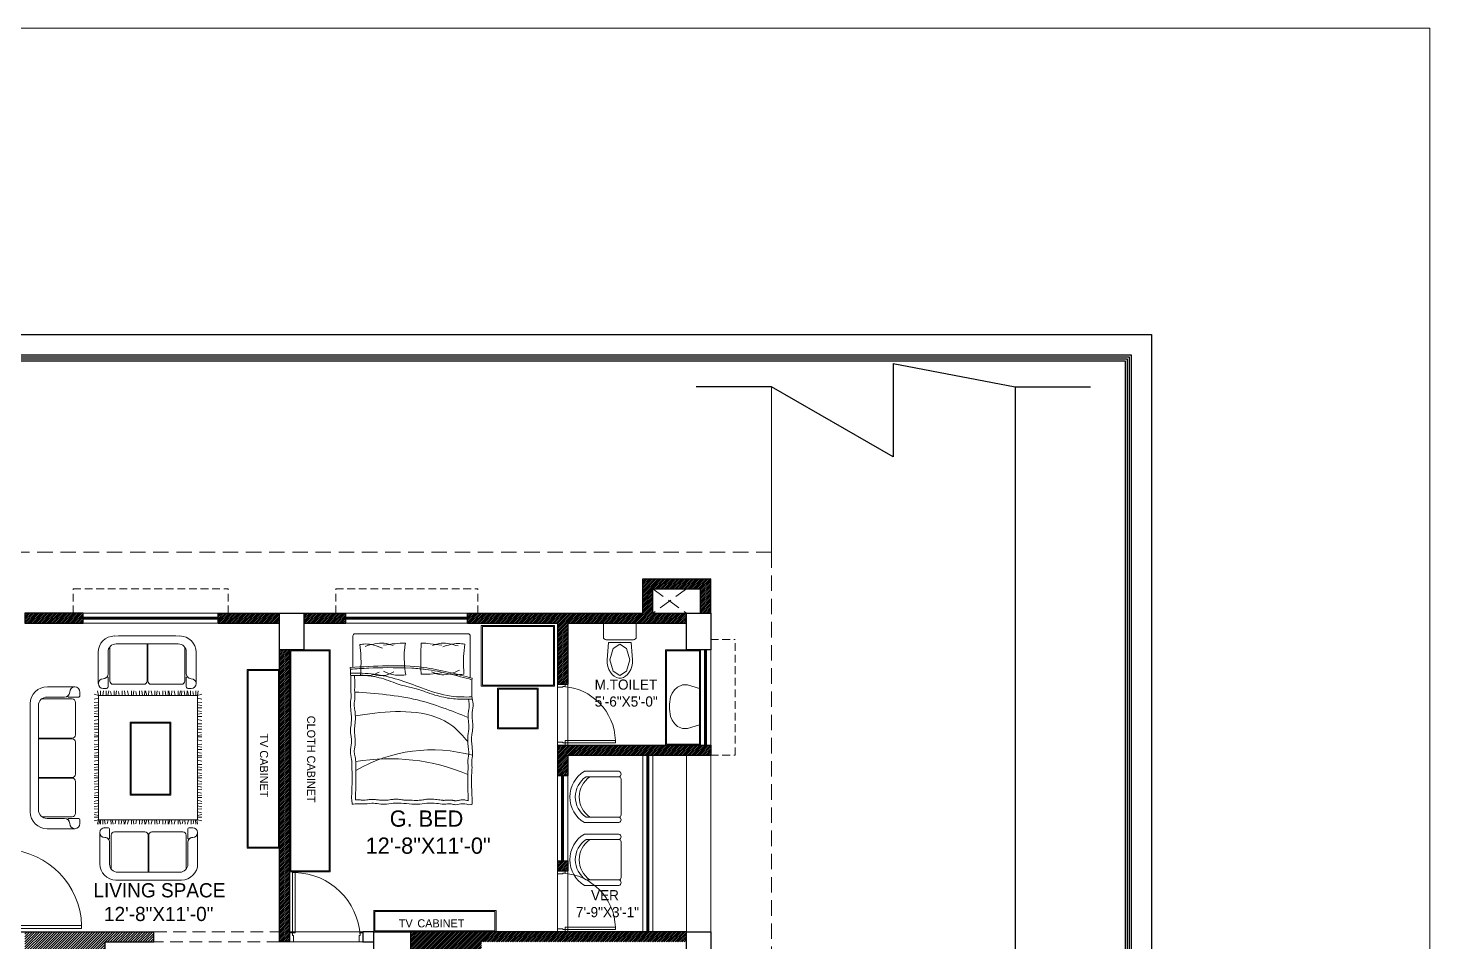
# Model space of a CAD drawing. Header units: inches. Extents: x 23587 to 406221, y -226199 to -75910.
# Drawn here: x 395440 to 396131, y -211622 to -211171 of the extents above; entities that cross this region are included whole.
import ezdxf

# ---------------------------------------------------------------- set-up
doc = ezdxf.new("R2010")
doc.units = ezdxf.units.IN
doc.header["$LTSCALE"] = 25.4
doc.header["$MEASUREMENT"] = 0
doc.linetypes.add('DASHED', pattern=[0.75, 0.5, -0.25])
for name, color, linetype, lineweight in [('COLOUM', 1, 'Continuous', 40), ('FIXTURE', 8, 'Continuous', 13), ('Fresh air fan', 250, 'Continuous', 0), ('FUR', 24, 'Continuous', 13), ('J. FURNITURE', 19, 'Continuous', 13), ('sill', 252, 'Continuous', 13), ('wall', 7, 'Continuous', 30)]:
    doc.layers.add(name, color=color, linetype=linetype, lineweight=lineweight)
doc.layers.add('DOOR', color=42, linetype='Continuous')
doc.styles.add('2', font='ARIALN.TTF')
pattern_1 = [(45, (387455.4772, -204766.60535), (-0.44194174, 0.44194174), [])]

# ---------------------------------------------------------------- blocks, each defined once
blk = doc.blocks.new('VNBVN')
at = {"layer": 'DOOR', "color": 8, "lineweight": 5}
for points in [[(24894.12, -74768.93), (24892.62, -74768.93), (24892.62, -74801.93), (24894.12, -74801.93)], [(24855.62, -74801.93), (24855.62, -74806.93), (24857.62, -74806.93), (24857.62, -74803.43), (24857.12, -74803.43), (24857.12, -74801.93)], [(24895.62, -74801.93), (24895.62, -74806.93), (24893.62, -74806.93), (24893.62, -74803.43), (24894.12, -74803.43), (24894.12, -74801.93)]]:
    blk.add_lwpolyline(points, close=True, dxfattribs=at)
blk.add_arc((24893.65, -74805.51), 36.59, 91.61664, 176.74645, dxfattribs=at)
blk = doc.blocks.new('FGHFDHF')
at = {"layer": 'FUR', "color": 253, "lineweight": 5}
for p, q in [((955.15, -4492.06), (955.15, -4476.39)), ((956.1, -4475.44), (989.1, -4475.44)), ((987.2, -4475.44), (1011.99, -4475.44)), ((1012.94, -4476.39), (1012.94, -4497.01))]:
    blk.add_line(p, q, dxfattribs=at)
for centre, radius, start, end in [((956.1, -4476.39), 0.95, 90, 180), ((1011.99, -4476.39), 0.95, 0, 90), ((994.26, -4607.39), 74.77, 74.62827, 120.25371), ((973.25, -4636.83), 99.85, 67.28718, 99.64959)]:
    blk.add_arc(centre, radius, start, end, dxfattribs=at)
for points in [[(958.53, -4480.71), (961.17, -4480.43), (969.81, -4482.53)], [(958.53, -4480.71), (959.07, -4486.67), (958.95, -4495.71)], [(961.2, -4481.62), (970.54, -4480.09), (974.91, -4481.26)], [(970.3, -4481.05), (975.97, -4480.29), (981.07, -4479.96)], [(981.07, -4479.96), (980.59, -4483.29), (981.15, -4495.69)], [(988.86, -4479.96), (988.56, -4488.07), (988.78, -4495.33)], [(998.92, -4481.05), (993.25, -4480.29), (988.86, -4479.96)], [(1006.96, -4481.41), (998.68, -4480.09), (994.31, -4481.26)], [(1010.26, -4480.5), (1006.99, -4480.22), (999.41, -4481.79)], [(1010.26, -4480.5), (1009.72, -4486.67), (1009.84, -4495.35)], [(953.85, -4492.06), (990.03, -4492.03), (1013.99, -4497.29)], [(953.85, -4492.06), (954.05, -4496.42), (954.2, -4500.53), (954.12, -4503.97), (954.27, -4506.04), (953.9, -4509.69), (954.2, -4513.28), (954.35, -4519.34), (953.96, -4522.76), (954.42, -4529.17), (953.91, -4533.48), (954.51, -4537.37), (954.68, -4540.71), (954.64, -4552.34), (954.53, -4556.51), (954.79, -4559.39)], [(953.97, -4494.8), (965.52, -4495.31), (989.03, -4502.05), (1003.61, -4506.17), (1013.8, -4506.55)], [(958.95, -4495.71), (963.65, -4495.92), (968.1, -4494.25)], [(965.42, -4495.48), (970.32, -4495.97), (975.3, -4494.23)], [(970.21, -4493.84), (974.47, -4495.51), (981.15, -4495.69)], [(998.82, -4494.7), (994.74, -4495.15), (988.78, -4495.33)], [(1007.7, -4493.36), (998.9, -4495.61), (993.92, -4494.23)], [(1009.84, -4495.35), (1005.57, -4495.56), (1000.34, -4494.66)], [(1013.96, -4559.4), (1013.82, -4555.04), (1013.72, -4543.93), (1013.83, -4540.48), (1013.71, -4538.41), (1014.12, -4534.77), (1013.87, -4531.17), (1013.79, -4525.11), (1014.22, -4521.7), (1013.85, -4515.29), (1014.4, -4510.98), (1013.85, -4507.09), (1013.72, -4503.75), (1013.82, -4499.11), (1013.84, -4498.08), (1013.99, -4497.29)], [(956.04, -4504.12), (986.93, -4508.02), (1011.93, -4516.66)], [(956.33, -4515.81), (965.94, -4514.49), (1004.34, -4520.97), (1011.76, -4528.47)], [(1013.96, -4559.4), (1013.3, -4559.58), (1009.2, -4559.13), (1005.75, -4559.63), (1003.6, -4559.28), (1000.03, -4559.39), (996.36, -4558.98), (991.63, -4558.86), (986.96, -4559.41), (976.16, -4558.83), (971.74, -4559.33), (967.98, -4559.2), (964.41, -4558.94), (960.05, -4559.27), (957.67, -4559.14), (954.79, -4559.39)]]:
    blk.add_spline(points, degree=3, dxfattribs=at)
for points, knots in [([(953.87, -4492.86), (956.91, -4492.68), (959.92, -4492.49), (968.91, -4492.07), (974.87, -4491.96), (987.19, -4492.51), (989.11, -4492.71), (992.94, -4493.22), (994.85, -4493.54), (1000.58, -4494.65), (1004.38, -4495.58), (1010.05, -4497.06), (1011.91, -4497.56), (1013.78, -4498.07)], [0, 0, 0, 0, 9.44479, 9.44479, 28.334371, 28.334371, 34.525324, 34.525324, 40.716276, 40.716276, 53.09818, 53.09818, 59.167455, 59.167455, 59.167455, 59.167455]), ([(954.02, -4495.95), (954.66, -4495.94), (955.22, -4495.93), (956.92, -4495.91), (958.04, -4495.91), (960.65, -4495.96), (962.12, -4496.04), (964.34, -4496.28), (965.11, -4496.39), (966.63, -4496.67), (967.39, -4496.84), (969.67, -4497.43), (971.19, -4497.91), (975.62, -4499.52), (978.55, -4500.82), (987.59, -4502.73), (989.16, -4503.37), (992.33, -4504.56), (993.94, -4505.11), (996.99, -4506.02), (998.44, -4506.39), (1001.18, -4506.96), (1002.47, -4507.18), (1005.06, -4507.48), (1006.36, -4507.57), (1009.75, -4507.71), (1011.84, -4507.7), (1014.17, -4507.64)], [0, 0, 0, 0, 1.782034, 1.782034, 5.346101, 5.346101, 10.196119, 10.196119, 12.82454, 12.82454, 15.45296, 15.45296, 20.709801, 20.709801, 30.775139, 30.775139, 35.955445, 35.955445, 41.13575, 41.13575, 45.691005, 45.691005, 49.650261, 49.650261, 53.609516, 53.609516, 60.078988, 60.078988, 60.078988, 60.078988]), ([(955.96, -4495.92), (955.98, -4496.87), (955.99, -4497.06), (956.03, -4497.74), (956.06, -4498.24), (956.09, -4499.23), (956.1, -4499.71), (956.1, -4500.5), (956.09, -4500.81), (956.07, -4501.4), (956.05, -4501.69), (956.01, -4502.52), (955.99, -4503.04), (956.01, -4503.73), (956.02, -4503.93), (956.06, -4504.37), (956.08, -4504.6), (956.13, -4505.14), (956.16, -4505.44), (956.17, -4505.96), (956.17, -4506.16), (956.16, -4506.55), (956.15, -4506.74), (956.1, -4507.3), (956.06, -4507.64), (955.97, -4508.33), (955.92, -4508.65), (955.85, -4509.17), (955.83, -4509.37), (955.8, -4509.71), (955.79, -4509.86), (955.79, -4510.33), (955.81, -4510.68), (955.87, -4511.46), (955.93, -4511.9), (956.05, -4512.84), (956.12, -4513.34), (956.23, -4514.35), (956.27, -4514.86), (956.37, -4516.4), (956.39, -4517.43), (956.31, -4518.85), (956.28, -4519.22), (956.19, -4519.96), (956.15, -4520.31), (956.04, -4521.04), (955.99, -4521.41), (955.91, -4522.04), (955.89, -4522.3), (955.86, -4522.75), (955.86, -4522.94), (955.86, -4523.35), (955.87, -4523.55), (955.91, -4524.19), (955.96, -4524.64), (956.12, -4525.86), (956.23, -4526.66), (956.32, -4527.88), (956.33, -4528.26), (956.33, -4528.85), (956.33, -4529.06), (956.29, -4529.7), (956.24, -4530.11), (956.08, -4531.22), (955.95, -4531.87), (955.84, -4532.7), (955.82, -4532.94), (955.81, -4533.34), (955.81, -4533.5), (955.83, -4533.84), (955.84, -4534.02), (955.92, -4534.58), (955.99, -4534.99), (956.17, -4535.87), (956.27, -4536.35), (956.39, -4537.08), (956.42, -4537.31), (956.47, -4537.76), (956.49, -4537.99), (956.54, -4538.65), (956.55, -4539.08), (956.57, -4539.89), (956.58, -4540.27), (956.58, -4541.38), (956.59, -4542.12), (956.59, -4543.62), (956.58, -4544.38), (956.54, -4552.56), (956.52, -4552.97), (956.48, -4553.77), (956.46, -4554.16), (956.42, -4554.97), (956.41, -4555.38), (956.41, -4556.17), (956.43, -4556.56), (956.46, -4557.06), (956.47, -4557.17), (956.47, -4557.28)], [4.978875, 4.978875, 4.978875, 4.978875, 5.579958, 5.579958, 7.128971, 7.128971, 8.556084, 8.556084, 9.447278, 9.447278, 10.338472, 10.338472, 12.12086, 12.12086, 12.894639, 12.894639, 13.668418, 13.668418, 14.503571, 14.503571, 15.001558, 15.001558, 15.499545, 15.499545, 16.495519, 16.495519, 17.564655, 17.564655, 18.292536, 18.292536, 18.900849, 18.900849, 20.192298, 20.192298, 21.675724, 21.675724, 23.192838, 23.192838, 24.709952, 24.709952, 27.744179, 27.744179, 28.804202, 28.804202, 29.864225, 29.864225, 31.092823, 31.092823, 32.047926, 32.047926, 32.815273, 32.815273, 33.58262, 33.58262, 35.117314, 35.117314, 37.547779, 37.547779, 38.580626, 38.580626, 39.140234, 39.140234, 40.25945, 40.25945, 42.367848, 42.367848, 43.307358, 43.307358, 44.028218, 44.028218, 44.749078, 44.749078, 46.190798, 46.190798, 47.632517, 47.632517, 48.262773, 48.262773, 48.893028, 48.893028, 50.153538, 50.153538, 51.319075, 51.319075, 53.650149, 53.650149, 55.981222, 55.981222, 57.240447, 57.240447, 58.499671, 58.499671, 59.872408, 59.872408, 61.240897, 61.240897, 61.619663, 61.619663, 61.619663, 61.619663]), ([(1012.01, -4557.66), (1012.01, -4557.64), (1012.01, -4557.62), (1011.99, -4556.94), (1011.97, -4556.29), (1011.92, -4555.16), (1011.9, -4554.68), (1011.85, -4553.69), (1011.83, -4553.19), (1011.81, -4552.2), (1011.8, -4544.72), (1011.82, -4543.93), (1011.83, -4543.62), (1011.86, -4543.03), (1011.88, -4542.75), (1011.93, -4541.91), (1011.95, -4541.39), (1011.94, -4540.7), (1011.94, -4540.51), (1011.9, -4540.07), (1011.88, -4539.83), (1011.84, -4539.29), (1011.82, -4538.99), (1011.81, -4538.47), (1011.81, -4538.27), (1011.83, -4537.88), (1011.84, -4537.69), (1011.89, -4537.14), (1011.94, -4536.79), (1012.04, -4536.11), (1012.1, -4535.78), (1012.17, -4535.27), (1012.19, -4535.07), (1012.22, -4534.73), (1012.23, -4534.58), (1012.25, -4534.1), (1012.23, -4533.76), (1012.17, -4532.98), (1012.12, -4532.54), (1012.01, -4531.6), (1011.95, -4531.09), (1011.85, -4530.08), (1011.82, -4529.57), (1011.74, -4528.03), (1011.73, -4527), (1011.83, -4525.58), (1011.87, -4525.21), (1011.96, -4524.48), (1012.01, -4524.13), (1012.12, -4523.4), (1012.18, -4523.02), (1012.26, -4522.4), (1012.29, -4522.14), (1012.32, -4521.68), (1012.33, -4521.49), (1012.33, -4521.09), (1012.32, -4520.88), (1012.29, -4520.25), (1012.24, -4519.8), (1012.1, -4518.58), (1012, -4517.77), (1011.93, -4516.55), (1011.92, -4516.18), (1011.93, -4515.58), (1011.93, -4515.37), (1011.98, -4514.73), (1012.03, -4514.32), (1012.21, -4513.22), (1012.34, -4512.56), (1012.46, -4511.73), (1012.48, -4511.49), (1012.5, -4511.1), (1012.51, -4510.94), (1012.49, -4510.6), (1012.48, -4510.42), (1012.41, -4509.86), (1012.34, -4509.45), (1012.23, -4508.86), (1012.23, -4508.66), (1012.2, -4507.68)], [1.890882, 1.890882, 1.890882, 1.890882, 1.960247, 1.960247, 4.030945, 4.030945, 5.579958, 5.579958, 7.128971, 7.128971, 8.556084, 8.556084, 9.447278, 9.447278, 10.338472, 10.338472, 12.12086, 12.12086, 12.894639, 12.894639, 13.668418, 13.668418, 14.503571, 14.503571, 15.001558, 15.001558, 15.499545, 15.499545, 16.495519, 16.495519, 17.564655, 17.564655, 18.292536, 18.292536, 18.900849, 18.900849, 20.192298, 20.192298, 21.675724, 21.675724, 23.192838, 23.192838, 24.709952, 24.709952, 27.744179, 27.744179, 28.804202, 28.804202, 29.864225, 29.864225, 31.092823, 31.092823, 32.047926, 32.047926, 32.815273, 32.815273, 33.58262, 33.58262, 35.117314, 35.117314, 37.547779, 37.547779, 38.580626, 38.580626, 39.140234, 39.140234, 40.25945, 40.25945, 42.367848, 42.367848, 43.307358, 43.307358, 44.028218, 44.028218, 44.749078, 44.749078, 46.190798, 46.190798, 46.680276, 46.680276, 46.680276, 46.680276]), ([(1012.01, -4557.66), (1011.95, -4557.65), (1011.88, -4557.63), (1011.46, -4557.55), (1011.06, -4557.45), (1010.37, -4557.33), (1010.13, -4557.29), (1009.7, -4557.25), (1009.53, -4557.23), (1009.2, -4557.23), (1009.04, -4557.23), (1008.74, -4557.25), (1008.59, -4557.26), (1008.18, -4557.31), (1007.92, -4557.36), (1007.27, -4557.49), (1006.92, -4557.57), (1006.32, -4557.69), (1006.07, -4557.73), (1005.84, -4557.73), (1005.79, -4557.73), (1005.67, -4557.72), (1005.6, -4557.72), (1005.38, -4557.68), (1005.2, -4557.65), (1004.81, -4557.57), (1004.62, -4557.53), (1004.27, -4557.46), (1004.12, -4557.43), (1003.82, -4557.39), (1003.67, -4557.37), (1003.39, -4557.35), (1003.25, -4557.34), (1002.84, -4557.33), (1002.58, -4557.33), (1001.77, -4557.37), (1001.27, -4557.42), (1000.58, -4557.47), (1000.37, -4557.48), (1000.04, -4557.49), (999.92, -4557.49), (999.67, -4557.49), (999.55, -4557.48), (999.16, -4557.45), (998.89, -4557.43), (998.2, -4557.34), (997.76, -4557.27), (996.84, -4557.13), (996.34, -4557.06), (995.35, -4556.95), (994.86, -4556.92), (993.68, -4556.87), (993, -4556.87), (992.02, -4556.92), (991.72, -4556.94), (990.81, -4557.04), (990.22, -4557.13), (989.17, -4557.29), (988.7, -4557.36), (987.89, -4557.46), (987.55, -4557.49), (987, -4557.52), (986.79, -4557.52), (986.34, -4557.5), (986.11, -4557.49), (980.9, -4557.42), (980.4, -4557.35), (979.1, -4557.16), (978.28, -4557.03), (977.06, -4556.94), (976.71, -4556.92), (976.12, -4556.92), (975.89, -4556.93), (975.45, -4556.95), (975.23, -4556.97), (974.59, -4557.04), (974.18, -4557.09), (973.36, -4557.21), (972.95, -4557.27), (972.29, -4557.36), (972.04, -4557.39), (971.57, -4557.44), (971.37, -4557.45), (970.93, -4557.46), (970.72, -4557.47), (970.05, -4557.46), (969.6, -4557.44), (968.54, -4557.36), (967.93, -4557.29), (966.63, -4557.15), (965.95, -4557.08), (964.98, -4557.04), (964.73, -4557.04), (964.16, -4557.04), (963.86, -4557.06), (963.29, -4557.1), (963.01, -4557.13), (962.2, -4557.21), (961.7, -4557.28), (960.99, -4557.34), (960.76, -4557.35), (960.39, -4557.37), (960.25, -4557.37), (959.94, -4557.37), (959.76, -4557.36), (959.38, -4557.34), (959.18, -4557.32), (958.71, -4557.29), (958.44, -4557.27), (957.88, -4557.24), (957.6, -4557.24), (957.05, -4557.25), (956.78, -4557.26), (956.5, -4557.28), (956.49, -4557.28), (956.47, -4557.28)], [2.468295, 2.468295, 2.468295, 2.468295, 2.72176, 2.72176, 3.951616, 3.951616, 4.554057, 4.554057, 4.947685, 4.947685, 5.279448, 5.279448, 5.611211, 5.611211, 6.274736, 6.274736, 7.407159, 7.407159, 8.539581, 8.539581, 8.895906, 8.895906, 9.25223, 9.25223, 9.96488, 9.96488, 10.540138, 10.540138, 10.926568, 10.926568, 11.265437, 11.265437, 11.604305, 11.604305, 12.282043, 12.282043, 13.80513, 13.80513, 14.589285, 14.589285, 15.07888, 15.07888, 15.568475, 15.568475, 16.547664, 16.547664, 17.979548, 17.979548, 19.423334, 19.423334, 20.86712, 20.86712, 22.816137, 22.816137, 23.668334, 23.668334, 25.42301, 25.42301, 26.987851, 26.987851, 28.246059, 28.246059, 29.092679, 29.092679, 29.9393, 29.9393, 31.632541, 31.632541, 34.096495, 34.096495, 35.066902, 35.066902, 35.672463, 35.672463, 36.278023, 36.278023, 37.489145, 37.489145, 38.810083, 38.810083, 39.709316, 39.709316, 40.493116, 40.493116, 41.276917, 41.276917, 42.844517, 42.844517, 44.859637, 44.859637, 46.874757, 46.874757, 47.587839, 47.587839, 48.406198, 48.406198, 49.224558, 49.224558, 50.861277, 50.861277, 51.682262, 51.682262, 52.22872, 52.22872, 52.899541, 52.899541, 53.570363, 53.570363, 54.377246, 54.377246, 55.115182, 55.115182, 55.853119, 55.853119, 55.895222, 55.895222, 55.895222, 55.895222])]:
    blk.add_open_spline(points, degree=3, knots=knots, dxfattribs=at)
blk = doc.blocks.new('BVBVC')
at = {"layer": 'FIXTURE'}
for p, q in [((33095.47, 891.94), (33094.65, 890.17)), ((33096.64, 893.61), (33095.47, 891.94)), ((33098.14, 895.01), (33096.64, 893.61)), ((33100.48, 896.08), (33098.14, 895.01)), ((33103.06, 896.03), (33100.48, 896.08)), ((33108.95, 894.33), (33103.06, 896.03)), ((33108.95, 876.33), (33108.95, 894.33)), ((33094.65, 880.48), (33095.47, 878.72)), ((33095.47, 878.72), (33096.64, 877.04)), ((33096.64, 877.04), (33098.14, 875.64)), ((33098.14, 875.64), (33100.48, 874.58)), ((33100.48, 874.58), (33103.06, 874.63)), ((33103.06, 874.63), (33108.95, 876.33))]:
    blk.add_line(p, q, dxfattribs=at)
blk.add_arc((33119.15, 885.33), 24.97, 168.8173, 191.1827, dxfattribs=at)
blk = doc.blocks.new('COM')
at = {"layer": 'FIXTURE', "linetype": 'Continuous'}
for p, q in [((-9.65, 29.96), (8.35, 29.96)), ((-9.65, 22.46), (-9.65, 29.96)), ((8.35, 29.96), (8.35, 22.46)), ((6.85, 20.96), (-8.15, 20.96)), ((-7.65, 9.96), (-6.81, 19.46)), ((5.52, 19.46), (-6.81, 19.46)), ((-4.37, 16.17), (-6.15, 9.96)), ((-0.65, 18.46), (-4.37, 16.17)), ((3.08, 16.17), (-0.65, 18.46)), ((4.85, 9.96), (3.08, 16.17)), ((6.35, 9.96), (5.52, 19.46)), ((-7.65, 9.96), (-7.53, 8.12)), ((-7.53, 8.12), (-7.17, 6.34)), ((-6.15, 9.96), (-4.37, 3.75)), ((3.08, 3.75), (4.85, 9.96)), ((5.88, 6.34), (6.23, 8.12)), ((6.23, 8.12), (6.35, 9.96)), ((-7.17, 6.34), (-6.6, 4.69)), ((-6.6, 4.69), (-5.82, 3.22)), ((-5.82, 3.22), (-4.86, 1.98)), ((-4.86, 1.98), (-3.77, 1.01)), ((-4.37, 3.75), (-0.65, 1.46)), ((-3.77, 1.01), (-2.56, 0.34)), ((-2.56, 0.34), (-1.29, 0)), ((-1.29, 0), (0, 0)), ((-0.65, 1.46), (3.08, 3.75)), ((0, 0), (1.27, 0.34)), ((1.27, 0.34), (2.47, 1.01)), ((2.47, 1.01), (3.57, 1.98)), ((3.57, 1.98), (4.53, 3.22)), ((4.53, 3.22), (5.31, 4.69)), ((5.31, 4.69), (5.88, 6.34))]:
    blk.add_line(p, q, dxfattribs=at)
for centre, start, end in [((-8.15, 22.46), 180, 270), ((6.85, 22.46), 270, 0)]:
    blk.add_arc(centre, 1.5, start, end, dxfattribs=at)
blk = doc.blocks.new('BVBV')
at = {"layer": 'J. FURNITURE'}
for p, q in [((-193822.22, -192426.67), (-193822.22, -192443.66)), ((-193819.51, -192427.45), (-193819.51, -192443.66)), ((-193799.63, -192443.66), (-193799.63, -192427.45)), ((-193796.92, -192443.66), (-193796.92, -192426.67)), ((-193818.42, -192444.74), (-193800.72, -192444.74))]:
    blk.add_line(p, q, dxfattribs=at)
for centre, radius, start, end in [((-193809.57, -192434.12), 14.68, 30.51024, 149.48976), ((-193809.57, -192434.12), 11.97, 33.88188, 146.11812), ((-193809.57, -192436.04), 11.97, 33.88188, 146.11812), ((-193820.86, -192443.35), 1.39, 192.68038, 347.31962), ((-193818.42, -192443.66), 1.08, 180, 270), ((-193800.72, -192443.66), 1.08, 270, 0), ((-193798.28, -192443.35), 1.39, 192.68038, 347.31962)]:
    blk.add_arc(centre, radius, start, end, dxfattribs=at)
blk = doc.blocks.new('DSFSDF')
at = {"layer": 'FUR', "color": 251, "linetype": 'Continuous', "true_color": 0x636466}
for p, q in [((473350.58, -58069.91), (473334.47, -58069.91)), ((473344.57, -58075.91), (473334.29, -58075.91)), ((473346.84, -58075.91), (473352.57, -58075.91)), ((473353.57, -58074.91), (473353.57, -58072.91))]:
    blk.add_line(p, q, dxfattribs=at)
at = {"layer": 'FUR', "color": 251, "true_color": 0x636466}
for p, q in [((473346.84, -58075.91), (473346.38, -58075.31)), ((473352.02, -58075.91), (473350.36, -58075.91)), ((473349.01, -58145.82), (473331.13, -58145.81)), ((473334.5, -58152.94), (473350.57, -58152.89))]:
    blk.add_line(p, q, dxfattribs=at)
for points in [[(473353.57, -58072.91, 1), (473347.57, -58072.91, -0.235426), (473346.38, -58075.31), (473346.84, -58075.91), (473352.57, -58075.91, 0.414214), (473353.57, -58074.91)], [(473353.57, -58149.89, -1), (473347.57, -58149.89, 0.235426), (473346.38, -58147.5), (473346.83, -58146.89), (473352.57, -58146.89, -0.414214), (473353.57, -58147.89)]]:
    blk.add_lwpolyline(points, format="xyb", close=True, dxfattribs=at)
for points in [[(473349.02, -58076.91), (473331.29, -58076.91)], [(473329.29, -58099.56), (473349.02, -58099.56)], [(473349.02, -58099.81), (473329.29, -58099.81)], [(473329.29, -58122.46), (473349.02, -58122.46)], [(473329.29, -58122.87), (473349.01, -58122.87)]]:
    blk.add_lwpolyline(points, dxfattribs=at)
for points in [[(473349.02, -58099.56, 0.414214), (473351.02, -58097.56), (473351.02, -58078.91, 0.414214), (473349.02, -58076.91)], [(473329.29, -58080.91), (473329.29, -58141.94, 0.416121), (473334.32, -58146.94), (473344.57, -58146.89)], [(473349.02, -58122.46, 0.414214), (473351.02, -58120.46), (473351.02, -58101.81, 0.414214), (473349.02, -58099.81)], [(473349.01, -58122.87, -0.414214), (473351.01, -58124.87), (473351.01, -58143.82, -0.414214), (473349.01, -58145.82)]]:
    blk.add_lwpolyline(points, format="xyb", dxfattribs=at)
at = {"layer": 'FUR', "color": 251, "linetype": 'Continuous', "true_color": 0x636466}
for centre, radius, start, end in [((473334.47, -58079.91), 10, 89.99718, 179.50584), ((473350.57, -58072.91), 3, 359.99718, 179.99718), ((473344.57, -58072.91), 3, 269.99718, 359.99718), ((473352.57, -58074.91), 1, 269.99718, 359.99718), ((488569.05, -58112.22), 15244.61, 179.878255, 180.115784), ((473344.57, -58149.89), 3, 359.99718, 89.99718)]:
    blk.add_arc(centre, radius, start, end, dxfattribs=at)
at = {"layer": 'FUR', "color": 251, "true_color": 0x636466}
for centre, radius, start, end in [((473334.29, -58080.91), 5, 89.99718, 179.99718), ((473334.47, -58142.94), 10, 180.48728, 270.20724)]:
    blk.add_arc(centre, radius, start, end, dxfattribs=at)
blk = doc.blocks.new('carpet')
at = {"color": 251, "lineweight": 5, "ltscale": 0.2, "true_color": 0x636466}
for p, q in [((34806.2, -5270.2), (34805.2, -5266.8)), ((34808.3, -5270.2), (34809.2, -5266.8)), ((34811.9, -5270.2), (34811.7, -5266.7)), ((34813.5, -5270.2), (34814.1, -5266.8)), ((34815.9, -5270.2), (34815.8, -5266.7)), ((34818.1, -5270.2), (34818.6, -5267.1)), ((34820.7, -5270.2), (34820.2, -5266.8)), ((34822.5, -5270.2), (34822.5, -5266.8)), ((34824.7, -5270.2), (34825.5, -5266.8)), ((34828.2, -5270.2), (34828, -5266.7)), ((34829.8, -5270.2), (34830.4, -5266.8)), ((34832.2, -5270.2), (34832.1, -5266.7)), ((34834.4, -5270.2), (34835, -5267.1)), ((34837.1, -5270.2), (34836.5, -5266.8)), ((34838.2, -5270.2), (34838.2, -5266.8)), ((34840.4, -5270.2), (34841.2, -5266.8)), ((34843.9, -5270.2), (34843.7, -5266.7)), ((34845.5, -5270.2), (34846.1, -5266.8)), ((34847.9, -5270.2), (34847.8, -5266.7)), ((34850.1, -5270.2), (34850.7, -5267.1)), ((34852.8, -5270.2), (34852.2, -5266.8)), ((34853.8, -5270.2), (34853.8, -5266.8)), ((34856, -5270.2), (34856.8, -5266.8)), ((34859.5, -5270.2), (34859.3, -5266.7)), ((34861.1, -5270.2), (34861.7, -5266.8)), ((34863.5, -5270.2), (34863.4, -5266.7)), ((34865.7, -5270.2), (34866.3, -5267.1)), ((34868.4, -5270.2), (34867.8, -5266.8)), ((34869.7, -5270.2), (34869.7, -5266.8)), ((34871.8, -5270.2), (34872.7, -5266.8)), ((34874.6, -5270.2), (34874.4, -5266.7)), ((34876.2, -5270.2), (34876.8, -5266.8)), ((34878.6, -5270.2), (34878.5, -5266.7)), ((34880.8, -5270.2), (34881.4, -5267.1)), ((34883.5, -5270.2), (34882.9, -5266.8)), ((34884.8, -5270.2), (34884.8, -5266.8)), ((34886.9, -5270.2), (34887.8, -5266.8)), ((34889.7, -5270.2), (34889.5, -5266.7)), ((34891.3, -5270.2), (34891.9, -5266.8)), ((34893.7, -5270.2), (34893.6, -5266.7)), ((34895.9, -5270.2), (34896.5, -5267.1)), ((34898.6, -5270.2), (34898, -5266.8)), ((34899.9, -5270.2), (34899.9, -5266.8)), ((34902, -5270.2), (34902.9, -5266.8)), ((34902, -5270.2), (34902.9, -5266.8)), ((34806.2, -5271.6), (34802.7, -5271.7)), ((34806.2, -5270.2), (34802.8, -5269.3)), ((34806.2, -5273.5), (34802.8, -5274)), ((34806.2, -5276.1), (34802.8, -5276.1)), ((34806.2, -5277.4), (34802.8, -5278)), ((34806.2, -5280.1), (34803.1, -5279.5)), ((34902, -5270.2), (34905.3, -5269.3)), ((34902, -5271.4), (34905.3, -5270.5)), ((34902, -5271.6), (34905.4, -5271.7)), ((34902, -5273.5), (34905.3, -5273.5)), ((34902, -5274.8), (34905.3, -5275.4)), ((34902, -5277.5), (34905.1, -5276.9)), ((34902, -5279.7), (34905.4, -5279.8)), ((34806.2, -5288.3), (34802.7, -5288.4)), ((34806.2, -5282.1), (34802.8, -5282.1)), ((34806.2, -5283.4), (34802.8, -5284)), ((34806.2, -5290.7), (34802.8, -5290.1)), ((34806.2, -5286.1), (34803.1, -5285.5)), ((34902, -5280.8), (34905.3, -5281.4)), ((34902, -5283.5), (34905.1, -5282.9)), ((34902, -5285.7), (34905.4, -5285.8)), ((34902, -5288.1), (34905.3, -5287.5)), ((34902, -5289.7), (34905.4, -5289.9)), ((34902, -5291.3), (34905.3, -5290.4)), ((34806.2, -5293.3), (34802.8, -5292.5)), ((34806.2, -5295.5), (34802.8, -5295.5)), ((34806.2, -5296.8), (34802.8, -5297.3)), ((34806.2, -5299.4), (34803.1, -5298.9)), ((34902, -5293.3), (34905.3, -5292.5)), ((34902, -5295.5), (34905.3, -5295.5)), ((34902, -5296.8), (34905.3, -5297.3)), ((34902, -5299.4), (34905.1, -5298.9)), ((34806.2, -5301.6), (34802.7, -5301.7)), ((34806.2, -5305.6), (34802.7, -5305.8)), ((34806.2, -5308.6), (34802.7, -5308.8)), ((34806.2, -5304), (34802.8, -5303.4)), ((34806.2, -5307.3), (34802.8, -5306.4)), ((34806.2, -5311.4), (34802.8, -5310.6)), ((34902, -5301.6), (34905.4, -5301.7)), ((34902, -5304), (34905.3, -5303.4)), ((34902, -5305.6), (34905.4, -5305.8)), ((34902, -5307.3), (34905.3, -5306.4)), ((34902, -5308.6), (34905.4, -5308.8)), ((34902, -5311.4), (34905.3, -5310.6)), ((34806.2, -5319.7), (34802.7, -5319.8)), ((34806.2, -5313.6), (34802.8, -5313.6)), ((34806.2, -5314.8), (34802.8, -5315.4)), ((34806.2, -5322.1), (34802.8, -5321.5)), ((34806.2, -5317.5), (34803.1, -5316.9)), ((34902, -5313.6), (34905.3, -5313.6)), ((34902, -5314.8), (34905.3, -5315.4)), ((34902, -5317.5), (34905.1, -5316.9)), ((34902, -5319.7), (34905.4, -5319.8)), ((34902, -5322.1), (34905.3, -5321.5)), ((34806.2, -5323.7), (34802.7, -5323.9)), ((34806.2, -5326.4), (34802.7, -5326.6)), ((34806.2, -5325.1), (34802.8, -5324.2)), ((34806.2, -5329.2), (34802.8, -5328.4)), ((34806.2, -5331.4), (34802.8, -5331.4)), ((34806.2, -5332.6), (34802.8, -5333.2)), ((34902, -5323.7), (34905.4, -5323.9)), ((34902, -5325.1), (34905.3, -5324.2)), ((34902, -5326.4), (34905.4, -5326.6)), ((34902, -5329.2), (34905.3, -5328.4)), ((34902, -5331.4), (34905.3, -5331.4)), ((34902, -5332.6), (34905.3, -5333.2)), ((34806.2, -5334.2), (34802.7, -5334.3)), ((34806.2, -5338.2), (34802.7, -5338.4)), ((34806.2, -5340.9), (34802.7, -5341.1)), ((34806.2, -5336.6), (34802.8, -5336)), ((34806.2, -5339.5), (34802.8, -5338.6)), ((34806.2, -5343.3), (34803.1, -5342.7)), ((34902, -5335.3), (34905.1, -5334.7)), ((34902, -5336.7), (34905.4, -5336.9)), ((34902, -5339.4), (34905.3, -5338.6)), ((34902, -5341.6), (34905.3, -5341.6)), ((34902, -5343.5), (34905.1, -5343)), ((34806.2, -5345), (34802.8, -5345)), ((34806.2, -5346.3), (34802.8, -5346.8)), ((34806.2, -5346.3), (34805.2, -5349.7)), ((34808.3, -5346.3), (34809.2, -5349.7)), ((34811.9, -5346.3), (34811.7, -5349.8)), ((34813.5, -5346.3), (34814.1, -5349.7)), ((34815.9, -5346.3), (34815.8, -5349.8)), ((34818.1, -5346.3), (34818.6, -5349.4)), ((34820.7, -5346.3), (34820.2, -5349.7)), ((34822.5, -5346.3), (34822.5, -5349.7)), ((34824.7, -5346.3), (34825.5, -5349.7)), ((34828.2, -5346.3), (34828, -5349.8)), ((34829.8, -5346.3), (34830.4, -5349.7)), ((34832.2, -5346.3), (34832.1, -5349.8)), ((34834.4, -5346.3), (34835, -5349.4)), ((34837.1, -5346.3), (34836.5, -5349.7)), ((34838.2, -5346.3), (34838.2, -5349.7)), ((34840.4, -5346.3), (34841.2, -5349.7)), ((34843.9, -5346.3), (34843.7, -5349.8)), ((34845.5, -5346.3), (34846.1, -5349.7)), ((34847.9, -5346.3), (34847.8, -5349.8)), ((34850.1, -5346.3), (34850.7, -5349.4)), ((34852.8, -5346.3), (34852.2, -5349.7)), ((34853.8, -5346.3), (34853.8, -5349.7)), ((34856, -5346.3), (34856.8, -5349.7)), ((34859.5, -5346.3), (34859.3, -5349.8)), ((34861.1, -5346.3), (34861.7, -5349.7)), ((34863.5, -5346.3), (34863.4, -5349.8)), ((34865.7, -5346.3), (34866.3, -5349.4)), ((34868.4, -5346.3), (34867.8, -5349.7)), ((34869.7, -5346.3), (34869.7, -5349.7)), ((34871.8, -5346.3), (34872.7, -5349.7)), ((34874.6, -5346.3), (34874.4, -5349.8)), ((34876.2, -5346.3), (34876.8, -5349.7)), ((34878.6, -5346.3), (34878.5, -5349.8)), ((34880.8, -5346.3), (34881.4, -5349.4)), ((34883.5, -5346.3), (34882.9, -5349.7)), ((34884.8, -5346.3), (34884.8, -5349.7)), ((34886.9, -5346.3), (34887.8, -5349.7)), ((34889.7, -5346.3), (34889.5, -5349.8)), ((34891.3, -5346.3), (34891.9, -5349.7)), ((34893.7, -5346.3), (34893.6, -5349.8)), ((34895.9, -5346.3), (34896.5, -5349.4)), ((34898.6, -5346.3), (34898, -5349.7)), ((34899.9, -5346.3), (34899.9, -5349.7)), ((34902, -5344.9), (34905.4, -5345.1)), ((34902, -5346), (34905.3, -5346.5)), ((34902, -5346.3), (34902.9, -5349.7))]:
    blk.add_line(p, q, dxfattribs=at)
blk.add_lwpolyline([(34806.2, -5270.2), (34902, -5270.2), (34902, -5346.3), (34806.2, -5346.4)], close=True, dxfattribs=at)
blk = doc.blocks.new('BVBCVBCV')
at = {"layer": 'FUR', "color": 8, "lineweight": 9}
for p, q in [((83398.11, -7874.63), (83413.5, -7874.67)), ((83412.25, -7880.34), (83395.41, -7880.34)), ((83410.5, -7918.04), (83410.13, -7918.52)), ((83414.65, -7918.04), (83413.33, -7918.04))]:
    blk.add_line(p, q, dxfattribs=at)
at = {"layer": 'FUR', "color": 8, "linetype": 'Continuous', "lineweight": 9}
for p, q in [((83408.69, -7918.04), (83397.94, -7918.04)), ((83410.5, -7918.04), (83415.1, -7918.04)), ((83415.9, -7918.84), (83415.9, -7920.45)), ((83413.5, -7922.85), (83398.08, -7922.85))]:
    blk.add_line(p, q, dxfattribs=at)
at = {"layer": 'FUR', "color": 8, "lineweight": 9}
for points in [[(83415.9, -7877.08, 1), (83411.09, -7877.08, -0.235426), (83410.13, -7879), (83410.5, -7879.48), (83415.1, -7879.48, 0.414214), (83415.9, -7878.68)], [(83415.9, -7920.45, -1), (83411.09, -7920.45, 0.235426), (83410.13, -7918.52), (83410.5, -7918.04), (83415.1, -7918.04, -0.414214), (83415.9, -7918.84)]]:
    blk.add_lwpolyline(points, format="xyb", close=True, dxfattribs=at)
for points in [[(83393.93, -7914.03), (83393.93, -7883.45, -0.416121), (83397.97, -7879.44), (83408.69, -7879.48)], [(83412.25, -7898.74, 0.414214), (83413.85, -7897.14), (83413.85, -7881.95, 0.414214), (83412.25, -7880.34)], [(83412.25, -7899.08, -0.414214), (83413.85, -7900.68), (83413.85, -7915.63, -0.414214), (83412.25, -7917.24)]]:
    blk.add_lwpolyline(points, format="xyb", dxfattribs=at)
for points in [[(83393.93, -7898.74), (83412.25, -7898.74)], [(83393.93, -7899.08), (83412.25, -7899.08)], [(83412.25, -7917.24), (83395.54, -7917.24)]]:
    blk.add_lwpolyline(points, dxfattribs=at)
for centre, radius, start, end in [((83398.08, -7882.65), 8.02, 89.78945, 179.50941), ((83397.94, -7914.03), 4.01, 179.99951, 269.99951)]:
    blk.add_arc(centre, radius, start, end, dxfattribs=at)
at = {"layer": 'FUR', "color": 8, "linetype": 'Continuous', "lineweight": 9}
for centre, radius, start, end in [((83408.69, -7877.08), 2.41, 269.99951, 359.99951), ((88361.56, -7898.74), 4971.52, 179.81377, 180.18624), ((83398.08, -7914.83), 8.02, 180.49085, 269.99951), ((83408.69, -7920.45), 2.41, 359.99951, 89.99951), ((83415.1, -7918.84), 0.802, 359.99951, 89.99951), ((83413.5, -7920.45), 2.41, 179.99951, 359.99951)]:
    blk.add_arc(centre, radius, start, end, dxfattribs=at)
blk = doc.blocks.new('DFSGHGHDF')
at = {"layer": 'FUR', "xscale": -1, "rotation": 90}
blk.add_blockref('BVBCVBCV', (-6606.71, 76519.49), dxfattribs=at)
blk = doc.blocks.new('FHFGHFD')
at = {"layer": 'Fresh air fan', "color": 250, "lineweight": 9, "ltscale": 0.09}
for points in [[(7569.55, -6746.74), (7549.55, -6746.74), (7549.55, -6782.74), (7569.55, -6782.74)], [(7569.05, -6747.24), (7550.05, -6747.24), (7550.05, -6782.24), (7569.05, -6782.24)]]:
    blk.add_lwpolyline(points, close=True, dxfattribs=at)
at = {"layer": 'Fresh air fan', "color": 250, "lineweight": 9}
blk.add_blockref('DFSGHGHDF', (6268.35, 165.64), dxfattribs=at)
at = {"layer": 'Fresh air fan', "color": 250, "lineweight": 9, "rotation": 180}
blk.add_blockref('DFSGHGHDF', (8853.19, -13695.79), dxfattribs=at)
at = {"layer": 'FUR', "xscale": -0.8419949999979236, "yscale": 0.8419949999979236, "zscale": 0.8419949999979236}
blk.add_blockref('DSFSDF', (406155.63, 42164.3), dxfattribs=at)
at = {"layer": 'FUR', "xscale": -0.6400000000139698, "yscale": 0.6400000000139698, "zscale": 0.6400000000139698, "rotation": 270}
blk.add_blockref('carpet', (10958.04, -29071.92), dxfattribs=at)

msp = doc.modelspace()

# ---------------------------------------------------------------- hatches: boundary and pattern name
at = {"layer": 'Fresh air fan', "lineweight": 5, "ltscale": 0.09}
h = msp.add_hatch(dxfattribs=at)
h.set_pattern_fill('ANSI31', color=253, scale=5)
h.set_pattern_definition(pattern_1)
h.paths.add_polyline_path([(395764.64, -211459.63), (395764.64, -211459.63), (395748.14, -211459.63), (395748.14, -211447.63), (395771.64, -211447.63), (395771.64, -211459.63), (395776.64, -211459.63), (395776.64, -211442.63), (395743.14, -211442.63), (395743.14, -211459.63), (395656.81, -211459.63), (395656.81, -211464.63), (395701.14, -211464.63), (395701.14, -211494.63), (395706.14, -211494.63), (395706.14, -211464.63), (395764.64, -211464.63)])
h = msp.add_hatch(dxfattribs=at)
h.set_pattern_fill('ANSI31', color=253, scale=5)
h.set_pattern_definition(pattern_1)
h.paths.add_polyline_path([(395467.36, -211459.63), (395438.64, -211459.63), (395438.64, -211464.63), (395467.36, -211464.63)])
h = msp.add_hatch(dxfattribs=at)
h.set_pattern_fill('ANSI31', color=253, scale=5)
h.set_pattern_definition(pattern_1)
h.paths.add_polyline_path([(395564.14, -211459.63), (395533.86, -211459.63), (395533.86, -211464.63), (395564.14, -211464.63)])
h = msp.add_hatch(dxfattribs=at)
h.set_pattern_fill('ANSI31', color=253, scale=5)
h.set_pattern_definition(pattern_1)
h.paths.add_polyline_path([(395596.81, -211459.63), (395576.14, -211459.63), (395576.14, -211464.63), (395596.81, -211464.63)])
h = msp.add_hatch(dxfattribs=at)
h.set_pattern_fill('ANSI31', color=253, scale=5)
h.set_pattern_definition(pattern_1)
h.paths.add_polyline_path([(395569.14, -211477.63), (395564.14, -211477.63), (395564.14, -211621.63), (395569.14, -211621.63)])
h = msp.add_hatch(dxfattribs=at)
h.set_pattern_fill('ANSI31', color=253, scale=5)
h.set_pattern_definition(pattern_1)
h.paths.add_polyline_path([(395776.64, -211524.63), (395701.14, -211524.63), (395701.14, -211539.63), (395706.14, -211539.63), (395706.14, -211529.63), (395776.64, -211529.63)])
h = msp.add_hatch(dxfattribs=at)
h.set_pattern_fill('ANSI31', color=253, scale=5)
h.set_pattern_definition(pattern_1)
h.paths.add_polyline_path([(395706.14, -211586.63), (395706.14, -211581.63), (395701.14, -211581.63), (395701.14, -211586.63)])
h = msp.add_hatch(dxfattribs=at)
h.set_pattern_fill('ANSI31', color=253, scale=7)
h.set_pattern_definition([(45, (387455.4772, -204766.60535), (-0.61871843, 0.61871843), [])])
h.paths.add_polyline_path([(395502.14, -211616.63), (395438.64, -211616.63), (395438.64, -211628.63), (395473.14, -211628.63), (395473.14, -211758.81), (395473.14, -211850.63), (395478.14, -211850.63), (395478.14, -211796.63), (395574.64, -211796.63), (395574.64, -211791.63), (395478.14, -211791.63), (395478.14, -211621.63), (395502.14, -211621.63)])
h = msp.add_hatch(dxfattribs=at)
h.set_pattern_fill('ANSI31', color=253, scale=5)
h.set_pattern_definition(pattern_1)
h.paths.add_polyline_path([(395764.64, -211616.63), (395628.64, -211616.63), (395628.64, -211628.63), (395658.64, -211628.63), (395658.64, -211694.63), (395663.64, -211694.63), (395663.64, -211621.63), (395764.64, -211621.63)])

# ---------------------------------------------------------------- linework, layer by layer
at = {"layer": 'COLOUM', "lineweight": 30}
for points in [[(395576.14, -211477.63), (395564.14, -211477.63), (395564.14, -211459.63), (395576.14, -211459.63)], [(395776.64, -211477.63), (395764.64, -211477.63), (395764.64, -211459.63), (395776.64, -211459.63)], [(395628.64, -211616.63), (395628.64, -211628.63), (395610.64, -211628.63), (395610.64, -211616.63)], [(395776.64, -211634.63), (395764.64, -211634.63), (395764.64, -211616.63), (395776.64, -211616.63)]]:
    msp.add_lwpolyline(points, close=True, dxfattribs=at)
at = {"layer": 'Fresh air fan', "color": 8, "lineweight": 25, "ltscale": 0.09}
for p, q in [((395866.64, -211336.61), (395866.64, -211382.63)), ((395866.64, -211336.61), (395926.64, -211348.06)), ((395806.64, -211348.06), (395769.46, -211348.06)), ((395866.64, -211382.63), (395806.64, -211348.06)), ((395926.64, -211348.06), (395926.64, -212039.63)), ((395926.64, -211348.06), (395963.82, -211348.06))]:
    msp.add_line(p, q, dxfattribs=at)
at = {"layer": 'Fresh air fan', "color": 140, "linetype": 'DASHED', "lineweight": 5, "ltscale": 0.6}
for q in [(394708.64, -211429.63), (395806.64, -212089.63)]:
    msp.add_line((395806.64, -211429.63), q, dxfattribs=at)
at = {"layer": 'Fresh air fan', "color": 6, "linetype": 'DASHED', "lineweight": 9, "ltscale": 0.3}
for p, q in [((395462.36, -211447.63), (395538.86, -211447.63)), ((395462.36, -211459.63), (395462.36, -211447.63)), ((395538.86, -211459.63), (395538.86, -211447.63)), ((395591.81, -211447.63), (395661.81, -211447.63)), ((395591.81, -211459.63), (395591.81, -211447.63)), ((395661.81, -211459.63), (395661.81, -211447.63)), ((395776.64, -211472.63), (395788.64, -211472.63)), ((395788.64, -211529.63), (395788.64, -211472.63)), ((395776.64, -211529.63), (395788.64, -211529.63))]:
    msp.add_line(p, q, dxfattribs=at)
at = {"layer": 'Fresh air fan', "color": 5, "lineweight": 9, "ltscale": 0.09}
for p, q in [((395467.36, -211461.63), (395533.86, -211461.63)), ((395596.81, -211461.63), (395656.81, -211461.63)), ((395467.36, -211462.13), (395533.86, -211462.13)), ((395467.36, -211462.63), (395533.86, -211462.63)), ((395596.81, -211462.13), (395656.81, -211462.13)), ((395596.81, -211462.63), (395656.81, -211462.63)), ((395773.64, -211524.63), (395773.64, -211477.63)), ((395774.14, -211524.63), (395774.14, -211477.63)), ((395774.64, -211524.63), (395774.64, -211477.63)), ((395703.14, -211539.63), (395703.14, -211581.63)), ((395703.64, -211539.63), (395703.64, -211581.63)), ((395704.14, -211539.63), (395704.14, -211581.63))]:
    msp.add_line(p, q, dxfattribs=at)
at = {"layer": 'Fresh air fan', "color": 250, "lineweight": 25, "ltscale": 0.09}
msp.add_line((395771.64, -211524.63), (395771.64, -211477.63), dxfattribs=at)
at = {"layer": 'Fresh air fan', "color": 250, "lineweight": 5, "ltscale": 0.09}
msp.add_line((395776.64, -211524.63), (395776.64, -211477.63), dxfattribs=at)
at = {"layer": 'Fresh air fan', "color": 250, "lineweight": 13, "ltscale": 0.09}
for p, q in [((395743.14, -211616.63), (395743.14, -211529.63)), ((395748.14, -211616.63), (395748.14, -211529.63))]:
    msp.add_line(p, q, dxfattribs=at)
at = {"layer": 'Fresh air fan', "color": 230, "lineweight": 5, "ltscale": 0.09}
for p, q in [((395745.14, -211616.63), (395745.14, -211529.63)), ((395745.64, -211616.63), (395745.64, -211529.63)), ((395746.14, -211616.63), (395746.14, -211529.63))]:
    msp.add_line(p, q, dxfattribs=at)
at = {"layer": 'Fresh air fan', "color": 250, "lineweight": 13, "ltscale": 0.09}
for points in [[(394227.41, -211171.32), (396131.15, -211171.32), (396131.15, -216016.37), (394227.41, -216016.37)], [(395663.57, -211465.63), (395663.57, -211495.63), (395699.57, -211495.63), (395699.57, -211465.63)], [(395664.07, -211466.13), (395664.07, -211495.13), (395699.07, -211495.13), (395699.07, -211466.13)], [(395671.57, -211496.63), (395691.57, -211496.63), (395691.57, -211516.63), (395671.57, -211516.63)], [(395672.07, -211497.13), (395691.07, -211497.13), (395691.07, -211516.13), (395672.07, -211516.13)], [(395776.64, -211529.63), (395764.64, -211529.63), (395764.64, -211616.63), (395776.64, -211616.63)], [(395605.14, -211616.63), (395569.14, -211616.63), (395569.14, -211621.63), (395605.14, -211621.63)]]:
    msp.add_lwpolyline(points, close=True, dxfattribs=at)
at = {"layer": 'Fresh air fan', "color": 250, "lineweight": 25, "ltscale": 0.09}
for points in [[(394431.38, -211322.32), (395993.89, -211322.32), (395993.89, -212322.8), (394431.38, -212322.8)], [(394441.38, -211332.32), (395983.89, -211332.32), (395983.89, -212312.8), (394441.38, -212312.8)], [(394442.38, -211333.32), (395982.89, -211333.32), (395982.89, -212311.8), (394442.38, -212311.8)], [(394443.38, -211334.32), (395981.89, -211334.32), (395981.89, -212310.8), (394443.38, -212310.8)], [(394444.38, -211335.32), (395980.89, -211335.32), (395980.89, -212309.8), (394444.38, -212309.8)]]:
    msp.add_lwpolyline(points, close=True, dxfattribs=at)
at = {"layer": 'Fresh air fan', "color": 250, "lineweight": 9, "ltscale": 0.09}
msp.add_lwpolyline([(395467.36, -211459.63), (395533.86, -211459.63), (395533.86, -211464.63), (395467.36, -211464.63)], close=True, dxfattribs=at)
at = {"layer": 'Fresh air fan', "color": 250, "lineweight": 5, "ltscale": 0.09}
for points in [[(395596.81, -211459.63), (395656.81, -211459.63), (395656.81, -211464.63), (395596.81, -211464.63)], [(395754.29, -211524.63), (395771.64, -211524.63), (395771.64, -211477.63), (395754.29, -211477.63)], [(395754.79, -211524.13), (395771.14, -211524.13), (395771.14, -211478.13), (395754.79, -211478.13)], [(395701.14, -211524.63), (395706.14, -211524.63), (395706.14, -211494.63), (395701.14, -211494.63)], [(395701.14, -211581.63), (395706.14, -211581.63), (395706.14, -211539.63), (395701.14, -211539.63)], [(395706.14, -211586.63), (395701.14, -211586.63), (395701.14, -211616.63), (395706.14, -211616.63)]]:
    msp.add_lwpolyline(points, close=True, dxfattribs=at)
at = {"layer": 'Fresh air fan', "color": 30, "lineweight": 9, "ltscale": 0.09}
for points in [[(395569.14, -211587.09), (395589.14, -211587.09), (395589.14, -211477.63), (395569.14, -211477.63)], [(395569.64, -211586.59), (395588.64, -211586.59), (395588.64, -211478.13), (395569.64, -211478.13)]]:
    msp.add_lwpolyline(points, close=True, dxfattribs=at)
at = {"layer": 'Fresh air fan', "color": 231, "lineweight": 9, "ltscale": 0.09}
for points in [[(395564.14, -211575.48), (395548.14, -211575.48), (395548.14, -211487.4), (395564.14, -211487.4)], [(395563.64, -211574.98), (395548.64, -211574.98), (395548.64, -211487.9), (395563.64, -211487.9)], [(395610.64, -211616.63), (395670.81, -211616.63), (395670.81, -211606.14), (395610.64, -211606.14)], [(395611.14, -211616.13), (395670.31, -211616.13), (395670.31, -211606.64), (395611.14, -211606.64)]]:
    msp.add_lwpolyline(points, close=True, dxfattribs=at)
at = {"layer": 'Fresh air fan', "color": 250, "linetype": 'DASHED', "lineweight": 9, "ltscale": 0.5}
msp.add_lwpolyline([(395502.14, -211616.63), (395564.14, -211616.63), (395564.14, -211621.63), (395502.14, -211621.63)], close=True, dxfattribs=at)
at = {"layer": 'sill', "linetype": 'DASHED', "lineweight": 9, "ltscale": 0.5}
for p, q in [((395764.64, -211447.63), (395748.14, -211459.63)), ((395748.14, -211447.63), (395764.64, -211459.63))]:
    msp.add_line(p, q, dxfattribs=at)
at = {"layer": 'wall', "linetype": 'Continuous', "lineweight": 0}
msp.add_line((395806.64, -211348.06), (395806.64, -211429.63), dxfattribs=at)
at = {"layer": 'wall', "lineweight": 30}
for p, q in [((395743.14, -211442.63), (395776.64, -211442.63)), ((395743.14, -211459.63), (395743.14, -211442.63)), ((395748.14, -211459.63), (395748.14, -211447.63)), ((395748.14, -211447.63), (395771.64, -211447.63)), ((395771.64, -211459.63), (395771.64, -211447.63)), ((395776.64, -211459.63), (395776.64, -211442.63)), ((395533.86, -211459.63), (395596.81, -211459.63)), ((395533.86, -211464.63), (395533.86, -211459.63)), ((395596.81, -211464.63), (395596.81, -211459.63)), ((395656.81, -211459.63), (395743.14, -211459.63)), ((395656.81, -211464.63), (395656.81, -211459.63)), ((395748.14, -211459.63), (395764.64, -211459.63)), ((395533.86, -211464.63), (395564.14, -211464.63)), ((395576.14, -211464.63), (395596.81, -211464.63)), ((395656.81, -211464.63), (395701.14, -211464.63)), ((395701.14, -211464.63), (395701.14, -211494.63)), ((395706.14, -211464.63), (395706.14, -211494.63)), ((395706.14, -211464.63), (395764.64, -211464.63)), ((395564.14, -211621.63), (395564.14, -211477.63)), ((395569.14, -211621.63), (395569.14, -211477.63)), ((395701.14, -211494.63), (395706.14, -211494.63)), ((395701.14, -211524.63), (395701.14, -211539.63)), ((395701.14, -211524.63), (395776.64, -211524.63)), ((395706.14, -211529.63), (395706.14, -211539.63)), ((395706.14, -211529.63), (395776.64, -211529.63)), ((395776.64, -211524.63), (395776.64, -211529.63)), ((395701.14, -211539.63), (395706.14, -211539.63)), ((395701.14, -211581.63), (395701.14, -211586.63)), ((395701.14, -211581.63), (395706.14, -211581.63)), ((395706.14, -211581.63), (395706.14, -211586.63)), ((395701.14, -211586.63), (395706.14, -211586.63)), ((395431.14, -211616.63), (395502.14, -211616.63)), ((395502.14, -211621.63), (395502.14, -211616.63)), ((395764.64, -211616.63), (395628.64, -211616.63)), ((395478.14, -211791.63), (395478.14, -211621.63)), ((395478.14, -211621.63), (395502.14, -211621.63)), ((395569.14, -211621.63), (395564.14, -211621.63))]:
    msp.add_line(p, q, dxfattribs=at)
for points in [[(395438.64, -211464.63), (395467.36, -211464.63), (395467.36, -211459.63), (395438.64, -211459.63)], [(395605.14, -211621.63), (395610.64, -211621.63), (395610.64, -211616.63), (395605.14, -211616.63)]]:
    msp.add_lwpolyline(points, close=True, dxfattribs=at)

# ---------------------------------------------------------------- block references
at = {"layer": 'DOOR', "extrusion": (0, 0, -1), "rotation": 90}
for p, xscale, yscale, zscale in [((-451806.34, -192852.91), -0.75, 0.75, -0.75), ((-473973.92, -185476.22), -1.049999999540159, 1.049999999540159, -1.049999999540159), ((-451806.34, -192944.91), -0.75, 0.75, -0.75)]:
    msp.add_blockref('VNBVN', p, dxfattribs=dict(at, xscale=xscale, yscale=yscale, zscale=zscale))
at = {"layer": 'DOOR', "extrusion": (0, 0, -1), "xscale": 0.8999999999999999, "yscale": 0.8999999999999999, "zscale": -0.8999999999999999}
msp.add_blockref('VNBVN', (-417975.2, -144295.39), dxfattribs=at)
at = {"layer": 'FIXTURE', "xscale": -0.8999999999941793, "yscale": 0.8999999999941793, "zscale": 0.8999999999941793, "rotation": 5.502838185122982e-07}
msp.add_blockref('COM', (395731.27, -211491.59), dxfattribs=at)
at = {"layer": 'FIXTURE'}
msp.add_blockref('BVBVC', (362662.19, -212391.04), dxfattribs=at)
at = {"layer": 'Fresh air fan', "color": 250, "lineweight": 13, "rotation": 180}
msp.add_blockref('FHFGHFD', (403060.02, -218296.09), dxfattribs=at)
at = {"layer": 'Fresh air fan', "color": 250, "lineweight": 25}
msp.add_blockref('FGHFDHF', (394645.13, -206994.37), dxfattribs=at)
at = {"layer": 'J. FURNITURE', "lineweight": 5, "xscale": -1, "rotation": 90}
for p in [(203287.73, -405359.77), (203287.73, -405390.67)]:
    msp.add_blockref('BVBV', p, dxfattribs=at)

# ---------------------------------------------------------------- texts
at = {"layer": 'Fresh air fan', "color": 250, "lineweight": 9, "ltscale": 0.09, "attachment_point": 1, "style": '2'}
for s, width, insert, char_height in [('{\\fCentury Gothic|b0|i0|c0|p34;   M.TOILET\\P   5\'-6"X5\'-0"}', 55.397, (395713.85, -211492.32), 5), ('{\\fCentury Gothic|b0|i0|c0|p34;     G. BED\\P 12\'-8"X11\'-0"}', 65.4873, (395603.57, -211556.83), 8), ('{\\fCentury Gothic|b0|i0|c0|p34; LIVING SPACE\\P   12\'-8"X11\'-0"}', 135.6884, (395469.78, -211592.66), 7), ('{\\fCentury Gothic|b0|i0|c0|p34;       VER\\P   7\'-9"X3\'-1"}', 55.397, (395704.63, -211596.09), 5)]:
    msp.add_mtext_dynamic_manual_height_columns(s, width=width, gutter_width=0.5, heights=[0], dxfattribs=dict(at, insert=insert, char_height=char_height))
at = {"layer": 'Fresh air fan', "color": 250, "lineweight": 25, "ltscale": 0.09, "char_height": 4, "attachment_point": 1, "rotation": 270, "style": '2'}
for s, insert in [('{\\fCentury Gothic|b0|i0|c0|p34;CLOTH CABINET}', (395581.71, -211510.18)), ('{\\fCentury Gothic|b0|i0|c0|p34;TV CABINET}', (395558.46, -211518.9))]:
    msp.add_mtext_dynamic_manual_height_columns(s, width=46.2925, gutter_width=0.5, heights=[7.35], dxfattribs=dict(at, insert=insert))
at = {"layer": 'Fresh air fan', "color": 250, "lineweight": 25, "ltscale": 0.09}
note = msp.add_mtext_dynamic_manual_height_columns('{\\fCentury Gothic|b0|i0|c0|p34;TV  }', width=8.6404, gutter_width=0.5, heights=[7.35, 0], dxfattribs=dict(at, insert=(395622.91, -211610.45), char_height=4, attachment_point=1, style='2'))
for column, words in zip(note.columns.linked_columns, ['{\\fCentury Gothic|b0|i0|c0|p34;CABINET}']):
    column.text = words

doc.saveas('drawing.dxf')
